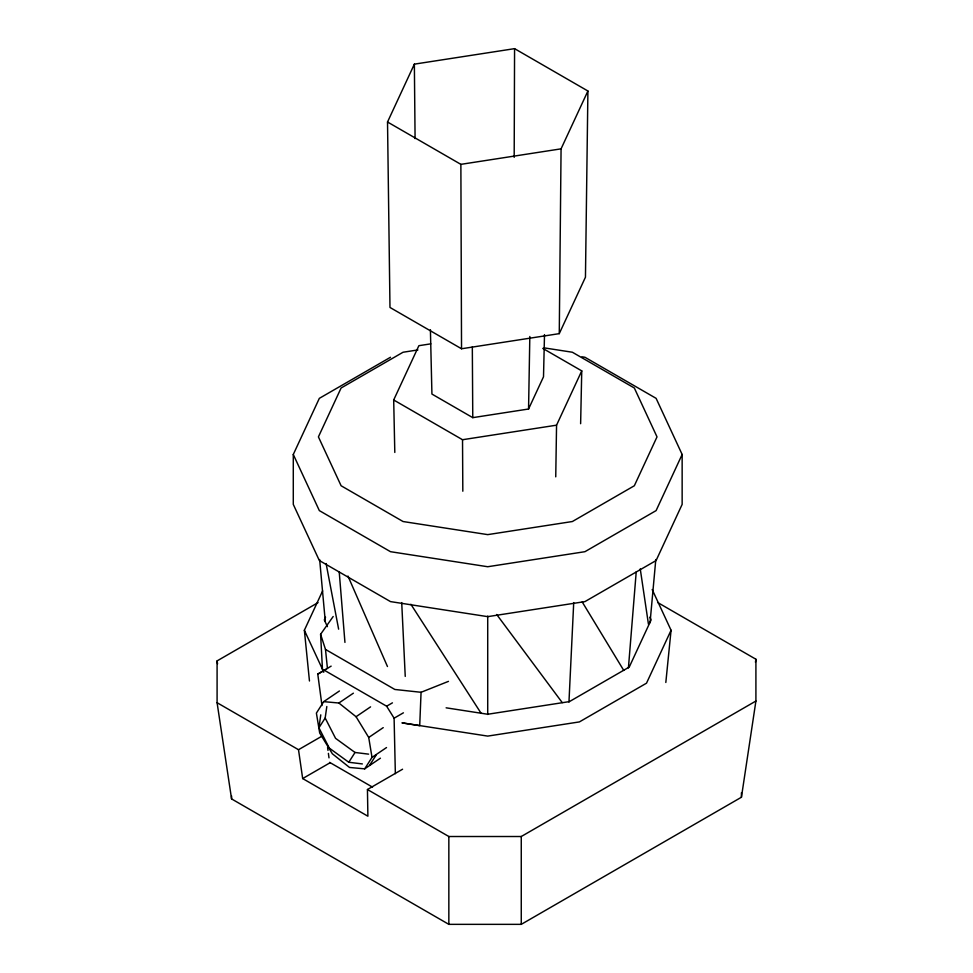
<?xml version="1.0" encoding="UTF-8"?>
<svg xmlns="http://www.w3.org/2000/svg" width="973" height="973" viewBox="0 0 973 973"><rect width="100%" height="100%" fill="white"/><g stroke="black" fill="none" stroke-linecap="round" stroke-linejoin="round"><path stroke-width="1.46" d="M657.712 602.53L755.912 659.232L755.912 701.034L741.426 797.24L521.26 924.35L448.845 924.35L231.574 798.918L231.574 795.926M487.716 714.474L487.716 616.055M521.26 924.35L521.26 836.512L755.912 701.034M741.426 797.24L741.426 792.764M514.182 157.383L514.571 48.65L414.364 64.145L387.522 122.002L389.978 307.456L461.53 348.76L559.268 333.642L585.454 277.208L587.911 91L514.571 48.65M559.268 333.642L561.068 148.845L587.911 91M555.741 476.843L556.556 425.177L581.745 370.883L542.788 348.395M430.407 329.725L431.927 394.065L472.769 417.648L528.558 409.013L529.823 336.488M580.626 423.705L581.745 370.883M544.503 334.603L543.506 376.806L528.558 409.013M448.456 681.368L421.066 692.29L419.716 725.651L401.958 722.854L487.716 736.099L579.397 721.917L646.51 683.18L671.066 630.249L652.178 589.529M568.962 702.02L573.717 602.591M628.424 667.904L636.22 571.905M650.037 622.72L655.802 559.548M665.824 682.474L671.066 630.249M362.357 763.927L348.784 762.26L329.312 748.115L318.925 727.804L320.774 714.851M318.925 727.804L325.177 718.025L326.819 706.507M755.449 662.236L755.912 659.232M581.939 356.799L584.931 357.261L656.106 398.346L682.146 454.476L682.146 504.391L656.106 560.521L584.931 601.606L487.716 616.651L390.501 601.606L319.339 560.521L293.287 504.391L293.287 454.476L319.339 398.346L390.501 357.261M394.807 452.445L393.688 399.976L418.876 345.695L430.82 343.846M309.463 680.991L304.367 630.249L322.635 590.891M325.554 617.21L324.301 619.898L327.427 626.648M682.146 454.476L656.106 510.606L584.931 551.691L487.716 566.736L390.501 551.691L319.339 510.606L293.287 454.476M339.431 690.976L323.717 701.642L316.395 713.1L319.691 733.01L332.352 753.783L349.538 767.466L364.693 768.852L380.419 758.186M348.784 762.26L355.036 752.482L368.609 754.148M364.693 768.852L372.014 757.395L386.524 747.556M369.898 764.851L376.15 755.072M323.766 672.246L322.477 669.509L320.591 634.287L333.192 616.493M372.014 757.395L368.718 737.473L383.228 727.634M323.717 701.642L338.872 703.017L353.381 693.177M338.872 703.017L356.057 716.712L370.567 706.86M321.978 705.522L317.77 674.119L331.148 666.128M231.574 798.918L217.088 702.713L217.088 660.898L318.025 602.628M317.77 674.119L325.906 669.424M217.088 702.713L298.504 749.709L321.929 736.184M324.179 670.154L386.634 706.203L392.435 702.847M395.354 773.681L394.101 718.196L403.406 712.82M298.504 749.709L302.676 778.558L330.115 762.723M302.676 778.558L367.891 816.213L367.441 789.517L402.579 769.217M387.522 122.002L460.874 164.352L561.068 148.845M417.916 349.939L403.065 352.238L341.097 388.008L318.414 436.877L341.109 485.758L403.065 521.528L487.716 534.627L572.367 521.528L634.335 485.758L657.018 436.877L634.335 388.008L572.367 352.238L544.15 347.872M393.688 399.976L462.528 439.723L556.556 425.177M367.441 789.517L448.845 836.512L521.26 836.512M421.066 692.29L394.843 689.468L325.493 649.429L320.591 634.287M446.121 707.821L487.716 714.255L569.424 701.606L629.239 667.077L651.132 619.91L649.879 617.21M329.592 762.346L372.537 787.145M355.036 752.482L335.563 738.337L325.177 718.025M496.692 614.498L562.248 702.615M410.874 604.257L481.173 713.404M386.634 706.203L394.101 718.196M356.057 716.712L368.718 737.473M582.207 601.946L623.766 670.446M304.367 630.249L323.267 670.956M347.969 576.065L387.461 666.529M326.101 563.537L338.628 629.166M217.088 660.898L217.551 663.902M640.246 568.877L648.456 624.265M327.585 747.398L327.986 750.39M328.387 753.382L328.996 757.858M325.493 649.429L327.439 668.5M319.643 559.548L325.274 621.224M339.224 571.905L344.941 642.399M401.715 602.591L405.242 676.405M414.364 64.145L415.082 138.592M472.319 346.887L472.769 417.648M462.528 439.723L462.82 491.219M460.874 164.352L461.53 348.76M448.845 836.512L448.845 924.35"/></g></svg>
